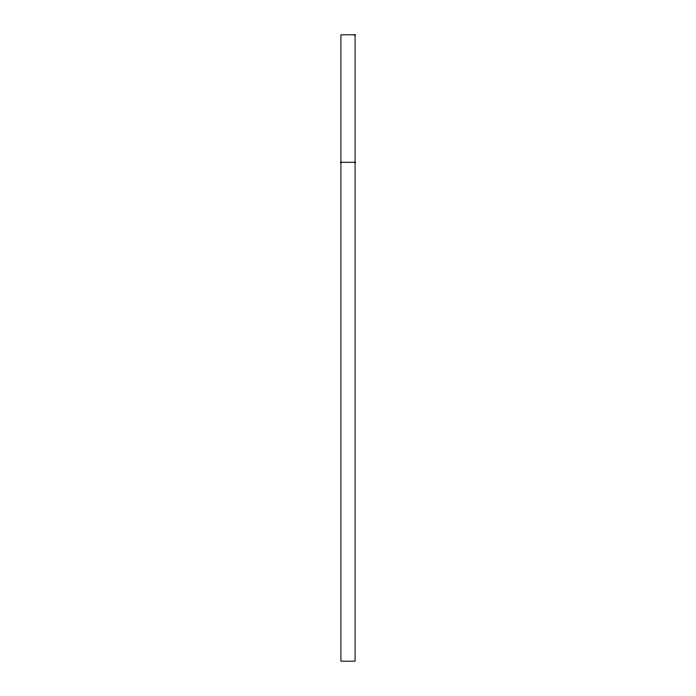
<?xml version="1.0" encoding="UTF-8"?>
<svg xmlns="http://www.w3.org/2000/svg" width="696" height="696" viewBox="0 0 696 696"><rect width="100%" height="100%" fill="white"/><g stroke="black" fill="none" stroke-linecap="round" stroke-linejoin="round"><path stroke-width="1.04" d="M340.918 162.29L355.082 162.29M355.082 34.8L340.918 34.8L340.918 661.2L355.082 661.2L355.082 34.8"/></g></svg>
